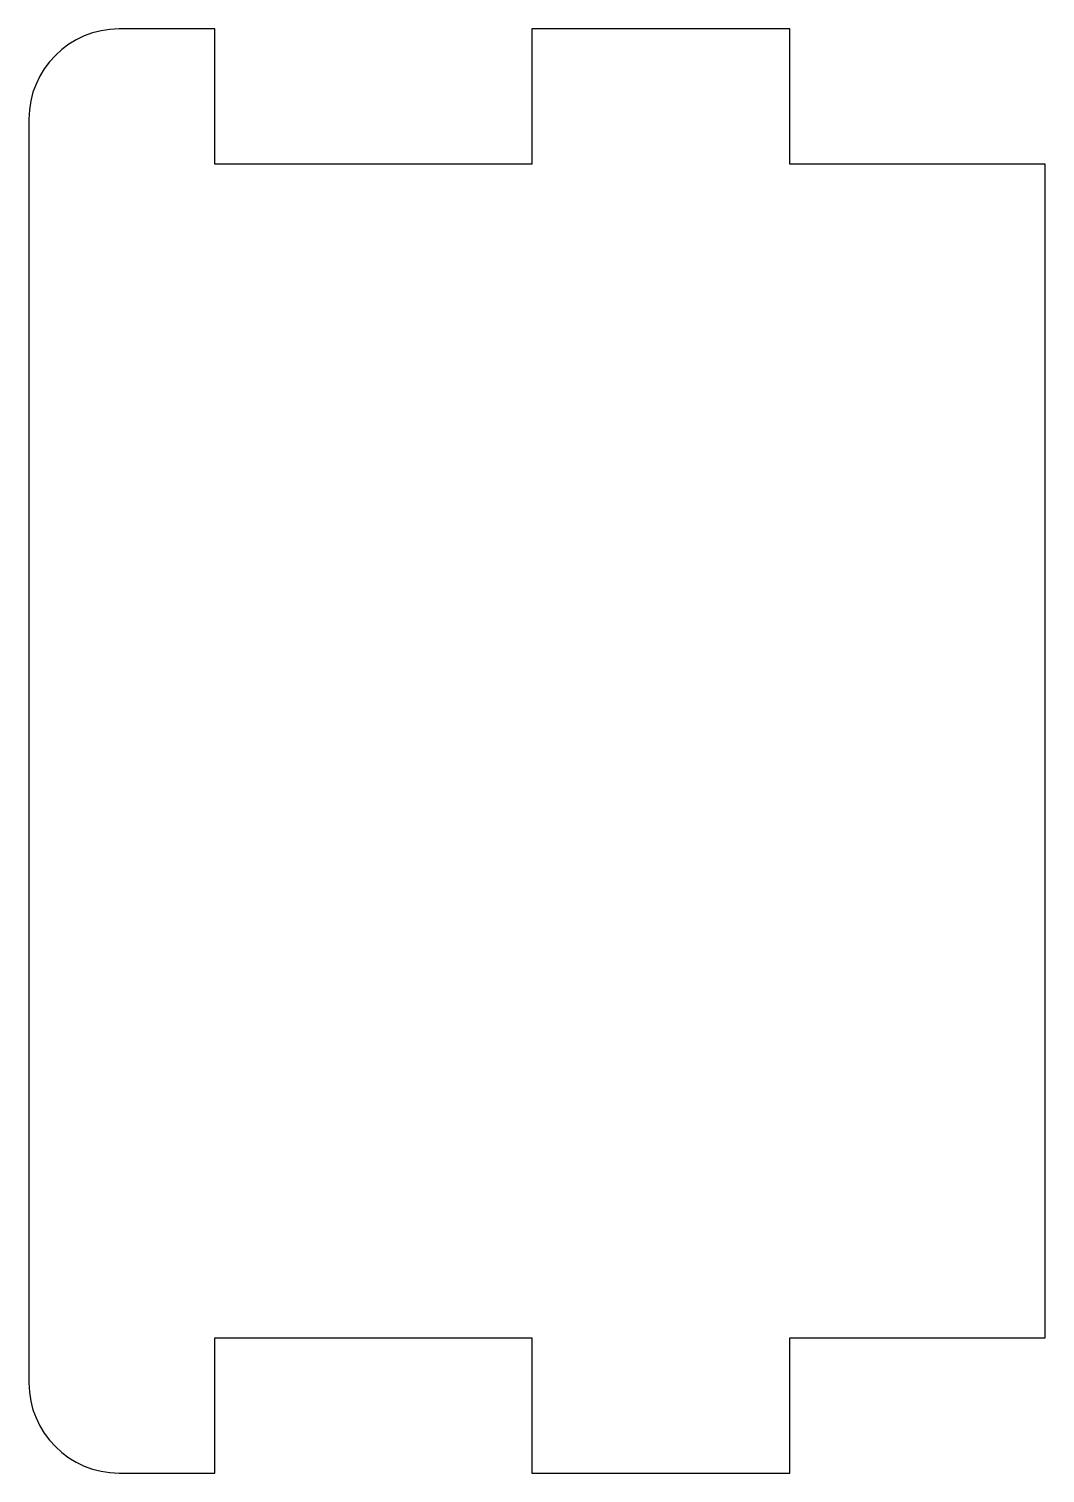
# Model space of a CAD drawing. Extents: x 337.6 to 375.1, y 7.4 to 60.7.
import ezdxf

# ---------------------------------------------------------------- set-up
doc = ezdxf.new("R2010")
doc.units = 0
doc.layers.add('VISIBLE', color=7, linetype='CONTINUOUS')

msp = doc.modelspace()

# ---------------------------------------------------------------- linework, layer by layer
at = {"layer": 'VISIBLE'}
for p, q in [((344.465, 60.749), (340.933, 60.749)), ((344.465, 55.749), (344.465, 60.749)), ((365.677, 60.749), (356.155, 60.749)), ((356.155, 60.749), (356.155, 55.749)), ((365.677, 55.749), (365.677, 60.749)), ((337.6, 57.415), (337.6, 10.749)), ((356.155, 55.749), (344.465, 55.749)), ((375.1, 55.749), (365.677, 55.749)), ((375.1, 12.415), (375.1, 55.749)), ((344.465, 7.415), (344.465, 12.415)), ((344.465, 12.415), (356.155, 12.415)), ((356.155, 12.415), (356.155, 7.415)), ((365.677, 7.415), (365.677, 12.415)), ((365.677, 12.415), (375.1, 12.415)), ((340.933, 7.415), (344.465, 7.415)), ((356.155, 7.415), (365.677, 7.415))]:
    msp.add_line(p, q, dxfattribs=at)
for centre, start, end in [((340.933, 57.415), 90, 180), ((340.933, 10.749), 180, 270)]:
    msp.add_arc(centre, 3.333, start, end, dxfattribs=at)

doc.saveas('drawing.dxf')
